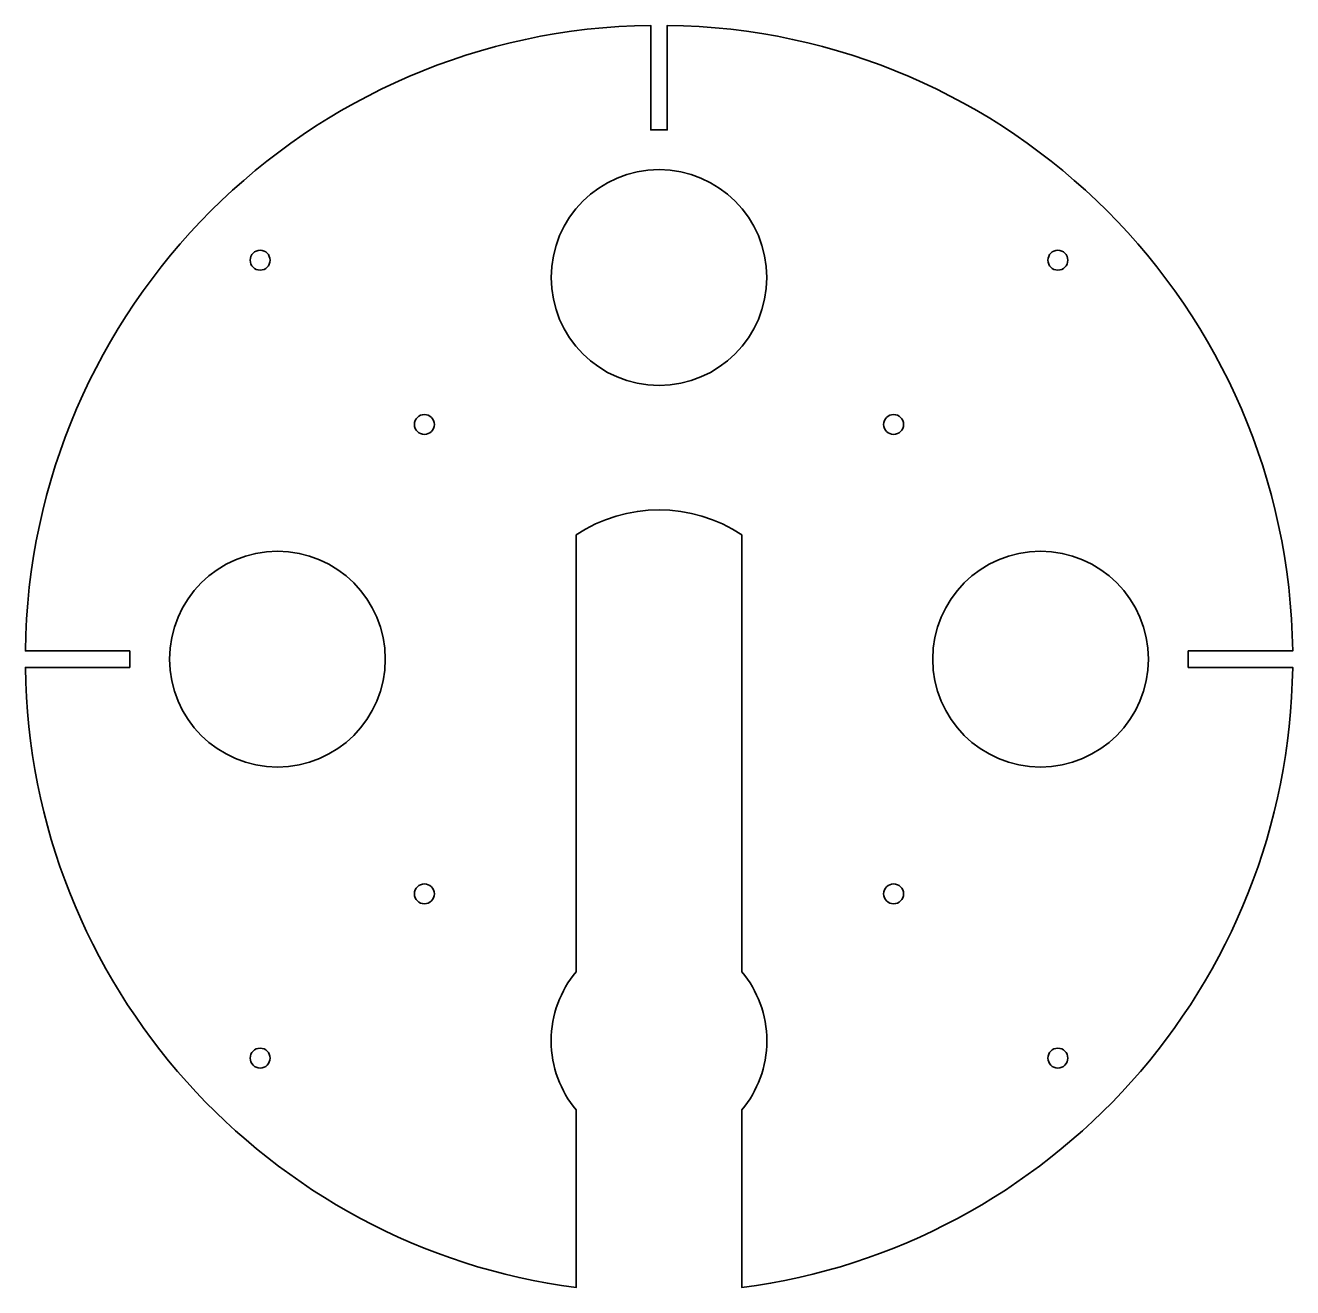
# Model space of a CAD drawing. Header units: millimetres. Extents: x 0 to 382, y 0 to 381.
import ezdxf

# ---------------------------------------------------------------- set-up
doc = ezdxf.new("R2010")
doc.units = ezdxf.units.MM
doc.header["$MEASUREMENT"] = 0
doc.layers.add('_레이어 2', color=7, linetype='Continuous', lineweight=0)

# ---------------------------------------------------------------- blocks, each defined once
blk = doc.blocks.new('Block_1')
at = {"layer": '_레이어 2', "color": 18, "lineweight": 35, "true_color": 0x000000}
for centre, radius in [((191.16, 304.57), 32.5), ((70.95, 309.78), 3), ((311.37, 309.78), 3), ((120.45, 260.29), 3), ((261.87, 260.29), 3), ((76.16, 189.58), 32.5), ((306.16, 189.58), 32.5), ((120.45, 118.86), 3), ((261.87, 118.86), 3), ((70.95, 69.37), 3), ((311.37, 69.37), 3)]:
    blk.add_circle(centre, radius, dxfattribs=at)
blk.add_open_spline([(350.66, 187.07), (350.66, 187.07), (350.66, 192.07), (350.66, 192.07), (350.66, 192.07), (382.14, 192.07), (382.14, 192.07), (380.81, 295.57), (297.16, 379.23), (193.66, 380.55), (193.66, 380.55), (193.66, 349.07), (193.66, 349.07), (193.66, 349.07), (188.66, 349.07), (188.66, 349.07), (188.66, 349.07), (188.66, 380.55), (188.66, 380.55), (85.16, 379.23), (1.51, 295.57), (0.18, 192.07), (0.18, 192.07), (31.66, 192.07), (31.66, 192.07), (31.66, 192.07), (31.66, 187.07), (31.66, 187.07), (31.66, 187.07), (0.18, 187.07), (0.18, 187.07), (1.41, 91.19), (73.29, 12.34), (166.16, 0.2), (166.16, 0.2), (166.16, 53.81), (166.16, 53.81), (161.48, 59.44), (158.66, 66.68), (158.66, 74.57), (158.66, 82.47), (161.48, 89.71), (166.16, 95.34), (166.16, 95.34), (166.16, 226.99), (166.16, 226.99), (181.24, 237.09), (201.08, 237.09), (216.16, 226.99), (216.16, 226.99), (216.16, 95.34), (216.16, 95.34), (220.84, 89.71), (223.66, 82.47), (223.66, 74.57), (223.66, 66.68), (220.84, 59.44), (216.16, 53.81), (216.16, 53.81), (216.16, 0.2), (216.16, 0.2), (309.02, 12.34), (380.9, 91.19), (382.14, 187.07), (382.14, 187.07), (350.66, 187.07), (350.66, 187.07), (350.66, 187.07), (350.66, 187.07), (350.66, 187.07)], degree=3, knots=[0, 0, 0, 0, 1, 1, 1, 2, 2, 2, 3, 3, 3, 4, 4, 4, 5, 5, 5, 6, 6, 6, 7, 7, 7, 8, 8, 8, 9, 9, 9, 10, 10, 10, 11, 11, 11, 12, 12, 12, 13, 13, 13, 14, 14, 14, 15, 15, 15, 16, 16, 16, 17, 17, 17, 18, 18, 18, 19, 19, 19, 20, 20, 20, 21, 21, 21, 22, 22, 22, 23, 23, 23, 23], dxfattribs=at)
blk = doc.blocks.new('Block_0')
at = {"layer": '_레이어 2'}
blk.add_blockref('Block_1', (0, 0), dxfattribs=at)

msp = doc.modelspace()

# ---------------------------------------------------------------- block references
at = {"layer": '_레이어 2'}
msp.add_blockref('Block_0', (0, 0), dxfattribs=at)

doc.saveas('drawing.dxf')
